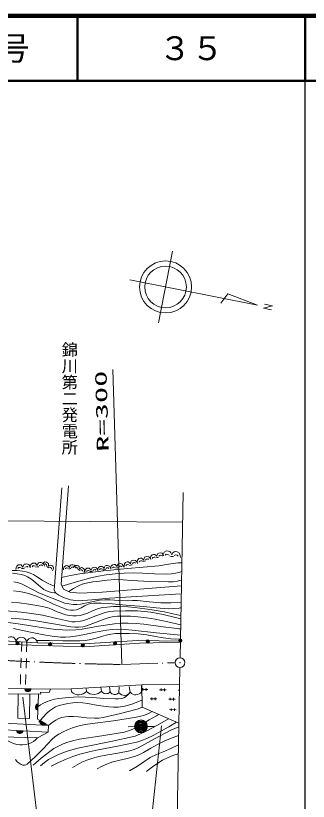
# Model space of a CAD drawing. Units: millimetres, scale not verified. Extents: x 68230 to 708230, y -1956 to 358044.
# Drawn here: x 562719 to 607730, y 237289 to 358044 of the extents above; entities that cross this region are included whole.
import ezdxf
from ezdxf.enums import TextEntityAlignment as Align

# ---------------------------------------------------------------- set-up
doc = ezdxf.new("R2010")
doc.units = ezdxf.units.MM
doc.header["$LTSCALE"] = 1000
doc.linetypes.add('USER1', pattern=[7.000001, 5.508197, -0.688525, 0.114754, -0.688525])
doc.linetypes.add('USER2', pattern=[2.5, 1.5, -1])
for name, color, linetype, lineweight in [('M-TTL', 2, 'Continuous', 140), ('M-TTL-BAND', 7, 'Continuous', 25), ('M-TTL-LINE', 7, 'Continuous', 50), ('S-BGD', 1, 'Continuous', 13), ('S-BGD-HTXT', 6, 'Continuous', 13), ('S-BMK', 3, 'USER1', 13)]:
    doc.layers.add(name, color=color, linetype=linetype, lineweight=lineweight)
doc.layers.add('M-TTL-TXT', color=7, linetype='Continuous')
doc.styles.add('@ＭＳ ゴシック', font='')
doc.styles.add('ＭＳ ゴシック', font='')
doc.styles.get('@ＭＳ ゴシック').set_extended_font_data('@MS Gothic')
doc.styles.get('ＭＳ ゴシック').set_extended_font_data('MS Gothic')

# ---------------------------------------------------------------- blocks, each defined once
blk = doc.blocks.new('BUHIN30')
at = {"layer": 'S-BGD'}
for radius in [249, 220, 191, 161, 132, 97.5, 67.5, 38.8, 7.5]:
    blk.add_circle((8, 249), radius, dxfattribs=at)
blk = doc.blocks.new('BUHIN32')
at = {"layer": 'S-BGD'}
for radius in [249, 220, 191, 161, 132, 97.5, 67.5, 38.8, 7.5]:
    blk.add_circle((-6, 249), radius, dxfattribs=at)
blk = doc.blocks.new('BUHIN57')
at = {"layer": 'S-BGD'}
blk.add_lwpolyline([(819, -46), (768, 146), (679, 311), (529, 500), (354, 609), (165, 681), (-88, 695), (-284, 644), (-470, 556), (-640, 385), (-743, 230), (-819, 46)], dxfattribs=at)
blk = doc.blocks.new('BUHIN192')
at = {"layer": 'S-BGD'}
for points in [[(-1099, -120), (-1088, 131), (-984, 404), (-748, 586), (-512, 611), (-321, 593), (-182, 447), (-27, 247), (81, 482), (189, 666), (362, 707), (582, 731), (878, 619), (1034, 363), (1099, 120)], [(-315, 132), (-489, 197), (-692, 175), (-817, 44)], [(222, 52), (73, 47), (-43, 34), (-223, 9)], [(783, 214), (648, 327), (450, 305), (284, 203)]]:
    blk.add_lwpolyline(points, dxfattribs=at)
blk = doc.blocks.new('BUHIN193')
at = {"layer": 'S-BGD'}
for points in [[(-996, -137), (-992, 92), (-905, 342), (-695, 513), (-481, 543), (-307, 531), (-177, 402), (-31, 224), (61, 440), (154, 610), (311, 652), (510, 679), (782, 585), (930, 357), (996, 137)], [(-290, 112), (-449, 166), (-633, 141), (-744, 19)], [(201, 53), (65, 44), (-40, 30), (-203, 2)], [(706, 214), (581, 314), (402, 289), (253, 192)]]:
    blk.add_lwpolyline(points, dxfattribs=at)
blk = doc.blocks.new('BUHIN194')
at = {"layer": 'S-BGD'}
for points in [[(-1019, -286), (-1048, -47), (-993, 227), (-798, 435), (-579, 497), (-396, 510), (-242, 394), (-64, 229), (1, 467), (73, 658), (231, 724), (435, 782), (732, 722), (919, 505), (1019, 286)], [(-318, 76), (-492, 109), (-681, 56), (-778, -87)], [(202, 84), (61, 56), (-46, 26), (-212, -27)], [(706, 325), (561, 410), (377, 359), (236, 237)]]:
    blk.add_lwpolyline(points, dxfattribs=at)
blk = doc.blocks.new('BUHIN35')
at = {"layer": 'S-BMK', "linetype": 'Continuous'}
for radius in [746, 22.5]:
    blk.add_circle((0, 0), radius, dxfattribs=at)
blk = doc.blocks.new('BUHIN268')
at = {"layer": 'S-BGD'}
for radius in [995, 880, 765, 645, 530, 390, 270, 155, 30]:
    blk.add_circle((0, 0), radius, dxfattribs=at)

msp = doc.modelspace()

# ---------------------------------------------------------------- linework, layer by layer
at = {"layer": 'M-TTL'}
msp.add_line((708230, 358044), (68230, 358044), dxfattribs=at)
at = {"layer": 'M-TTL-BAND'}
msp.add_line((607230, -1956), (607230, 348044), dxfattribs=at)
at = {"layer": 'M-TTL-LINE'}
for p, q in [((572226, 358044), (572226, 348044)), ((607230, 358044), (607230, 348044)), ((68230, 348044), (708230, 348044))]:
    msp.add_line(p, q, dxfattribs=at)
at = {"layer": 'S-BGD'}
for p, q in [((584689, 310853), (586850, 321843)), ((599899, 313569), (580275, 317428)), ((595344, 315280), (594250, 313865)), ((599899, 313569), (595344, 315280)), ((602199, 313473), (600861, 313083)), ((600861, 313083), (602078, 312850)), ((600988, 313711), (602199, 313473)), ((569834, 285485), (568700, 270344)), ((570831, 285803), (569698, 270661)), ((569698, 270661), (570060, 269891)), ((568700, 270344), (568655, 269755)), ((568655, 269755), (568917, 269285)), ((568917, 269285), (569342, 268950)), ((570060, 269891), (571058, 269437)), ((571058, 269437), (572599, 269256)), ((572599, 269256), (575999, 269437)), ((575999, 269437), (588223, 270427)), ((569342, 268950), (570058, 268592)), ((570058, 268592), (571132, 268279)), ((571132, 268279), (572385, 268122)), ((572385, 268122), (574420, 268234)), ((574420, 268234), (577082, 268502)), ((577082, 268502), (588198, 269153)), ((557859, 262123), (566047, 261665)), ((566047, 261665), (573194, 261501)), ((573194, 261501), (581499, 261992)), ((581499, 261992), (588061, 261911)), ((571267, 254583), (582112, 255182)), ((575898, 254238), (575829, 254837)), ((577246, 254100), (577142, 254906)), ((578594, 253961), (578640, 254906)), ((580333, 254042), (580161, 254929)), ((582073, 254123), (582050, 255044)), ((587934, 255229), (582112, 255182)), ((582112, 255182), (582181, 251749)), ((561104, 254616), (568091, 254502)), ((566566, 253739), (561157, 253817)), ((563047, 250051), (563106, 253789)), ((565071, 254489), (564121, 254504)), ((564145, 254441), (565045, 254427)), ((565007, 254365), (564184, 254378)), ((564228, 254315), (564956, 254303)), ((564895, 254242), (564290, 254251)), ((564406, 254187), (564779, 254181)), ((564908, 253763), (564849, 250023)), ((566097, 249938), (566238, 253683)), ((567888, 253994), (566503, 254045)), ((566529, 254045), (566566, 253739)), ((568091, 254502), (567888, 253994)), ((568091, 254502), (571267, 254583)), ((571313, 254123), (571267, 254583)), ((573606, 254180), (573548, 254676)), ((583032, 254471), (582112, 254487)), ((582279, 254294), (582285, 254669)), ((582785, 254661), (582779, 254286)), ((585860, 254425), (584860, 254441)), ((585107, 254247), (585113, 254622)), ((585613, 254614), (585607, 254239)), ((587850, 254392), (587688, 254395)), ((584422, 253034), (583423, 253051)), ((583669, 252857), (583676, 253232)), ((584176, 253223), (584169, 252848)), ((587250, 252988), (586251, 253004)), ((586497, 252810), (586504, 253185)), ((587004, 253177), (586997, 252802)), ((565800, 252009), (565786, 251637)), ((565844, 251520), (565867, 252124)), ((565932, 252184), (565904, 251457)), ((565965, 251405), (565996, 252227)), ((566060, 252265), (566026, 251365)), ((566087, 251338), (566123, 252287)), ((582181, 251749), (587821, 249279)), ((587381, 251359), (586382, 251391)), ((586626, 251193), (586637, 251568)), ((587137, 251552), (587125, 251177)), ((564849, 250023), (563047, 250051)), ((567760, 248945), (559091, 249411)), ((567760, 248945), (566097, 249938)), ((566478, 249565), (567251, 249103)), ((567187, 249069), (566480, 249490)), ((566487, 249414), (567112, 249041)), ((567304, 249144), (566489, 249631)), ((567028, 249018), (566509, 249328)), ((566578, 249214), (566897, 249023)), ((567704, 247898), (567760, 248945)), ((580995, 248776), (579995, 248753)), ((582994, 248800), (583994, 248800)), ((559034, 248363), (567704, 247898)), ((559034, 248363), (567704, 247898)), ((563840, 248043), (562891, 248094)), ((562913, 248030), (563812, 247982)), ((563771, 247921), (562950, 247965)), ((562991, 247900), (563718, 247861)), ((563654, 247802), (563050, 247835)), ((563164, 247766), (563536, 247746)), ((567704, 247898), (566073, 247025)), ((566073, 247025), (560603, 247200))]:
    msp.add_line(p, q, dxfattribs=at)
at = {"layer": 'S-BGD', "linetype": 'USER2'}
for p, q in [((563649, 261799), (563408, 254578)), ((564448, 261754), (564208, 254565))]:
    msp.add_line(p, q, dxfattribs=at)
at = {"layer": 'S-BGD'}
for points in [[(299816, 292490), (314072, 290228), (349063, 283788), (362582, 281576), (371923, 280249), (376396, 279659), (379690, 279314), (405378, 276968), (444020, 273133), (495146, 268021), (550705, 262299), (560309, 261435), (573238, 261008), (581741, 261577), (588057, 261733)], [(585316, 274988), (585387, 275293), (585576, 275603), (585907, 275772), (586202, 275750), (586432, 275684), (586568, 275474), (586713, 275194), (586898, 275456), (587072, 275657), (587294, 275668), (587569, 275647), (587906, 275443), (588039, 275094), (588064, 274781)], [(586334, 275118), (586136, 275237), (585882, 275256), (585699, 275125)], [(586974, 274898), (586790, 274925), (586645, 274936), (586418, 274946)], [(587698, 274968), (587558, 275137), (587311, 275156), (587083, 275069)], [(566836, 273809), (566987, 273966), (567209, 274084), (567466, 274068), (567634, 273950), (567748, 273830), (567755, 273656), (567743, 273438), (567946, 273529), (568121, 273587), (568257, 273516), (568414, 273406), (568542, 273165), (568498, 272910), (568403, 272715)], [(567490, 273527), (567414, 273668), (567269, 273769), (567113, 273755)], [(567794, 273169), (567693, 273251), (567611, 273308), (567479, 273395)], [(568250, 272955), (568227, 273106), (568086, 273204), (567920, 273233)], [(569774, 271676), (571166, 272003), (572567, 272271), (576244, 272713), (579937, 273096), (582349, 273261), (584754, 273486), (586216, 273743), (587683, 273939), (587981, 273955), (588290, 273966)], [(570081, 272874), (570083, 273089), (570162, 273324), (570358, 273486), (570558, 273515), (570721, 273506), (570844, 273386), (570982, 273220), (571067, 273423), (571153, 273584), (571299, 273624), (571486, 273651), (571741, 273565), (571882, 273352), (571945, 273147)], [(570741, 273114), (570591, 273163), (570418, 273138), (570316, 273023)], [(571201, 273062), (571073, 273053), (570975, 273039), (570822, 273011)], [(571673, 273217), (571555, 273309), (571387, 273285), (571248, 273193)], [(571632, 273230), (571746, 273395), (571932, 273536), (572169, 273558), (572340, 273476), (572462, 273382), (572494, 273225), (572514, 273023), (572687, 273136), (572838, 273215), (572973, 273169), (573132, 273092), (573285, 272891), (573282, 272651), (573223, 272459)], [(572270, 273068), (572180, 273185), (572033, 273256), (571893, 273221)], [(572600, 272785), (572497, 272845), (572413, 272885), (572280, 272945)], [(562165, 272768), (562964, 272742), (563761, 272656), (564353, 272543), (564937, 272369), (565445, 272147), (565937, 271865), (566798, 271297), (567688, 270784), (568185, 270556), (568700, 270343)], [(562230, 272337), (562927, 272269), (563620, 272140), (564099, 271995), (564551, 271795), (565029, 271504), (565476, 271161), (566240, 270500), (567068, 269864), (567466, 269636), (567890, 269462), (568253, 269377), (568627, 269351), (568747, 269353), (568877, 269358)], [(569837, 270365), (572054, 271038), (574298, 271655), (575450, 271903), (576624, 272093), (578016, 272246), (579421, 272339), (580818, 272384), (582218, 272369), (584096, 272255), (585975, 272201), (586676, 272256), (587376, 272372), (587821, 272473), (588264, 272590)], [(573049, 272656), (573005, 272790), (572862, 272860), (572706, 272862)], [(562446, 271006), (562955, 270916), (563487, 270745), (564006, 270515), (565183, 269877), (566385, 269293), (568323, 268500), (570294, 267760), (570914, 267619), (571555, 267536), (572118, 267521), (572686, 267566), (574150, 267920), (575630, 268214), (576439, 268262), (577248, 268250), (578595, 268157), (579940, 268124), (580689, 268167), (581446, 268150), (583239, 267952), (585035, 267814), (586603, 267797), (588174, 267839)], [(570896, 269550), (571629, 270013), (572383, 270418), (572944, 270642), (573535, 270813), (574570, 271010), (575621, 271149), (576795, 271287), (577966, 271363), (579253, 271324), (580540, 271226), (583384, 271087), (586234, 271008), (586917, 271043), (587601, 271140), (587920, 271204), (588239, 271279)], [(562399, 269656), (563271, 269541), (564131, 269364), (564988, 269124), (565913, 268798), (566826, 268411), (568547, 267607), (570317, 266848), (570761, 266729), (571214, 266669), (571635, 266673), (572054, 266737), (572440, 266855), (572813, 267032), (573327, 267346), (573859, 267600), (574290, 267707), (574740, 267755), (575872, 267749), (576996, 267683), (579702, 267420), (582419, 267216), (584303, 267020), (586186, 266886), (587020, 266905), (587861, 266985), (588010, 267004), (588158, 267025)], [(562078, 267914), (563241, 267814), (564757, 267605), (566267, 267337), (567071, 267174), (567856, 266954), (569122, 266418), (570424, 265933), (570965, 265828), (571523, 265780), (572066, 265789), (572615, 265858), (573143, 265986), (573661, 266175), (574551, 266582), (575459, 266930), (576091, 267072), (576738, 267154), (577779, 267222), (578830, 267230), (579947, 267174), (581061, 267058), (583341, 266757), (585620, 266396), (586880, 266118), (588136, 265844)], [(561255, 266579), (563573, 266352), (565200, 266152), (566819, 265892), (569062, 265365), (571344, 264893), (571871, 264873), (572394, 264915), (572990, 265034), (573587, 265216), (575048, 265803), (576506, 266325), (577135, 266457), (577776, 266531), (579626, 266572), (581476, 266552), (582499, 266474), (583518, 266335), (585407, 265977), (587290, 265557), (587709, 265460), (588126, 265361)], [(588108, 264411), (586143, 264884), (584159, 265300), (582850, 265512), (581522, 265667), (580354, 265746), (579167, 265765), (578372, 265730), (577578, 265635), (576946, 265499), (576321, 265303), (574982, 264752), (573611, 264253), (573025, 264118), (572432, 264044), (571829, 264033), (571214, 264083), (568509, 264578), (565822, 265008), (563922, 265262), (562003, 265458)], [(561083, 264816), (562761, 264624), (564442, 264371), (566650, 264011), (568867, 263710), (569914, 263633), (570972, 263616), (571949, 263661), (572932, 263766), (575433, 264207), (577939, 264588), (578975, 264658), (580014, 264668), (581231, 264612), (582454, 264494), (584987, 264138), (587531, 263841), (587809, 263818), (588097, 263796)], [(562402, 263863), (564727, 263334), (567065, 262865), (568331, 262674), (569611, 262541), (570378, 262530), (571144, 262580), (572233, 262733), (573323, 262948), (574983, 263305), (576667, 263605), (577559, 263698), (578454, 263732), (579539, 263691), (580635, 263590), (584355, 263201), (588078, 262811)], [(565869, 261993), (567926, 262014), (569993, 261973), (571302, 261929), (572609, 261946), (573445, 262019), (574285, 262154), (575112, 262354), (575922, 262612), (576615, 262832), (577330, 262995), (578091, 263080), (578872, 263105), (580225, 263098), (581577, 263031), (582902, 262860), (584221, 262630), (585390, 262417), (586565, 262265), (587310, 262231), (588067, 262237)], [(580333, 254042), (579992, 253673), (579623, 253361), (579344, 253209), (579029, 253109), (578541, 253040), (578032, 253031), (576292, 253107), (574596, 253241), (573481, 253315), (572357, 253330), (570866, 253238), (569355, 253084), (568684, 252973), (568024, 252802), (567446, 252580), (566881, 252296), (566527, 252091), (566170, 251866)], [(566301, 249467), (566885, 250183), (567505, 250848), (567914, 251205), (568366, 251520), (568866, 251785), (569397, 251998), (570059, 252192), (570737, 252327), (571499, 252418), (572271, 252450), (573050, 252422), (573834, 252333), (575426, 252027), (577023, 251783), (577754, 251752), (578484, 251782), (579195, 251874), (579894, 252026), (580762, 252287), (581628, 252611), (581889, 252718), (582159, 252832)], [(567760, 248945), (568306, 249384), (568893, 249777), (569350, 250002), (569840, 250175), (570356, 250291), (570880, 250347), (571619, 250347), (572362, 250287), (573607, 250140), (574839, 250055), (575520, 250073), (576198, 250152), (578821, 250777), (581409, 251457), (581791, 251598), (582181, 251749)], [(562669, 243702), (562965, 243346), (563230, 243126), (563535, 242953), (563798, 242865), (564058, 242842), (564285, 242887), (564498, 242992), (565774, 244177), (566940, 245341), (567588, 246087), (568279, 246792), (568803, 247225), (569365, 247611), (570013, 247980), (570689, 248294), (571457, 248584), (572253, 248819), (573386, 249071), (574532, 249265), (577768, 249681), (580997, 250158), (581768, 250325), (582519, 250549), (583130, 250789), (583737, 251068)], [(565392, 242819), (566652, 243905), (567959, 244953), (568607, 245385), (569288, 245766), (570015, 246103), (570764, 246384), (571645, 246644), (572551, 246849), (575974, 247349), (579394, 247911), (580087, 248103), (580758, 248351), (581460, 248696), (582138, 249097), (583238, 249796), (584362, 250440), (584547, 250536), (584733, 250632)], [(566522, 242755), (567126, 243245), (567773, 243693), (568474, 244096), (569216, 244452), (570095, 244802), (571003, 245098), (572282, 245431), (573581, 245707), (577348, 246475), (581092, 247301), (581933, 247644), (582763, 248048), (584507, 248997), (586233, 249974)], [(568174, 242663), (569303, 243244), (570466, 243774), (571521, 244176), (572608, 244524), (574010, 244900), (575424, 245216), (578398, 245755), (581364, 246355), (582139, 246608), (582904, 246921), (583990, 247456), (585061, 248052), (586269, 248745), (587472, 249431)], [(571472, 242479), (572157, 242905), (572871, 243278), (573645, 243602), (574451, 243875), (575504, 244156), (576569, 244378), (578417, 244672), (580259, 245025), (580918, 245245), (581567, 245526), (584054, 246896), (586562, 248209), (587184, 248478), (587810, 248723)], [(560603, 247200), (561248, 246759), (561930, 246367), (562397, 246168), (562887, 246025), (563333, 245955), (563790, 245945), (564238, 245995), (564684, 246106), (565080, 246265), (565445, 246477), (565771, 246736), (566073, 247025)], [(575230, 242269), (576007, 242679), (576816, 243038), (577661, 243330), (578528, 243566), (579842, 243857), (581134, 244205), (581752, 244471), (582357, 244798), (583487, 245472), (584641, 246090), (585780, 246617), (586953, 247092), (587364, 247247), (587785, 247403)], [(580234, 241989), (580847, 242306), (581436, 242680), (582410, 243368), (583414, 244003), (584401, 244478), (585418, 244900), (586600, 245413), (587758, 245973)], [(587731, 244593), (586894, 244312), (586073, 243971), (585303, 243587), (584563, 243150), (583746, 242582), (582955, 241959), (582886, 241902), (582817, 241844)]]:
    msp.add_lwpolyline(points, dxfattribs=at)
for points in [[(565097, 254551), (565055, 254436), (564996, 254340), (564897, 254232), (564786, 254173), (564668, 254138), (564513, 254140), (564396, 254180), (564287, 254241), (564191, 254353), (564133, 254452), (564097, 254567)], [(566149, 251311), (566036, 251355), (565940, 251416), (565834, 251518), (565778, 251630), (565745, 251749), (565751, 251903), (565793, 252019), (565857, 252127), (565971, 252220), (566070, 252277), (566187, 252310)], [(567358, 249185), (567265, 249107), (567165, 249053), (567025, 249008), (566900, 249013), (566780, 249041), (566647, 249120), (566565, 249213), (566501, 249321), (566474, 249465), (566473, 249580), (566499, 249698)], [(563868, 248104), (563822, 247991), (563760, 247897), (563656, 247792), (563543, 247738), (563424, 247707), (563269, 247715), (563154, 247759), (563047, 247825), (562956, 247940), (562901, 248040), (562870, 248157)]]:
    msp.add_lwpolyline(points, close=True, dxfattribs=at)
for centre, radius in [((585770, 316348), 4000), ((585770, 316348), 3200), ((578014, 261577), 249), ((578014, 261577), 220), ((578014, 261577), 191), ((578014, 261577), 161), ((578014, 261577), 132), ((578014, 261577), 97.5), ((578014, 261577), 67.5), ((578014, 261577), 38.8), ((578014, 261577), 7.5)]:
    msp.add_circle(centre, radius, dxfattribs=at)
for centre, radius, start, end in [((572433, 255216), 1565, 224.31886, 318.55971), ((574725, 255273), 1565, 224.31886, 318.55971), ((576624, 254674), 847, 211.01389, 317.27409), ((577972, 254536), 847, 211.01389, 317.27409), ((579433, 254654), 1088, 219.52409, 325.78429), ((581173, 254735), 1088, 219.52409, 325.78429)]:
    msp.add_arc(centre, radius, start, end, dxfattribs=at)
at = {"layer": 'S-BGD-HTXT'}
for p, q in [((577657, 303672), (579058, 258320)), ((588012, 259361), (588495, 284767)), ((555856, 280427), (588408, 280173)), ((587541, 234555), (587984, 257861)), ((563841, 253319), (566118, 233993)), ((585137, 248888), (583421, 232893))]:
    msp.add_line(p, q, dxfattribs=at)
at = {"layer": 'S-BMK'}
msp.add_line((579058, 258320), (587248, 258587), dxfattribs=at)
msp.add_arc((585214, 696997), 438720, 264.79427, 269.19606, dxfattribs=at)

# ---------------------------------------------------------------- block references
for name, p in [('BUHIN194', (584504, 274722)), ('BUHIN194', (580429, 273577)), ('BUHIN194', (582466, 274150)), ('BUHIN192', (563857, 273049)), ('BUHIN192', (566055, 273289)), ('BUHIN193', (574349, 272587)), ('BUHIN193', (576341, 272862)), ('BUHIN193', (578333, 273137)), ('BUHIN57', (561953, 261894)), ('BUHIN57', (563591, 261802)), ('BUHIN57', (565228, 261711)), ('BUHIN32', (583040, 261609)), ('BUHIN32', (588057, 261733)), ('BUHIN30', (562991, 261346)), ('BUHIN30', (568007, 261180)), ('BUHIN30', (573023, 261015)), ('BUHIN35', (587998, 258611)), ('BUHIN268', (581994, 248800))]:
    msp.add_blockref(name, p)

# ---------------------------------------------------------------- texts
at = {"layer": 'M-TTL-TXT', "style": 'ＭＳ ゴシック'}
for s, p in [('図面番号', (554851, 353044)), ('３５', (589726, 353044))]:
    msp.add_text(s, height=3666, dxfattribs=at).set_placement(p, align=Align.MIDDLE_CENTER)
at = {"layer": 'S-BGD', "style": '@ＭＳ ゴシック'}
msp.add_text('錦川第二発電所', height=1833, rotation=270, dxfattribs=at).set_placement((569541, 307965), align=Align.BOTTOM_LEFT)
at = {"layer": 'S-BGD-HTXT', "style": 'ＭＳ ゴシック', "width": 2}
msp.add_text('R=300', height=1833, rotation=91.6, dxfattribs=at).set_placement((577597, 291059), align=Align.BOTTOM_LEFT)

doc.saveas('drawing.dxf')
